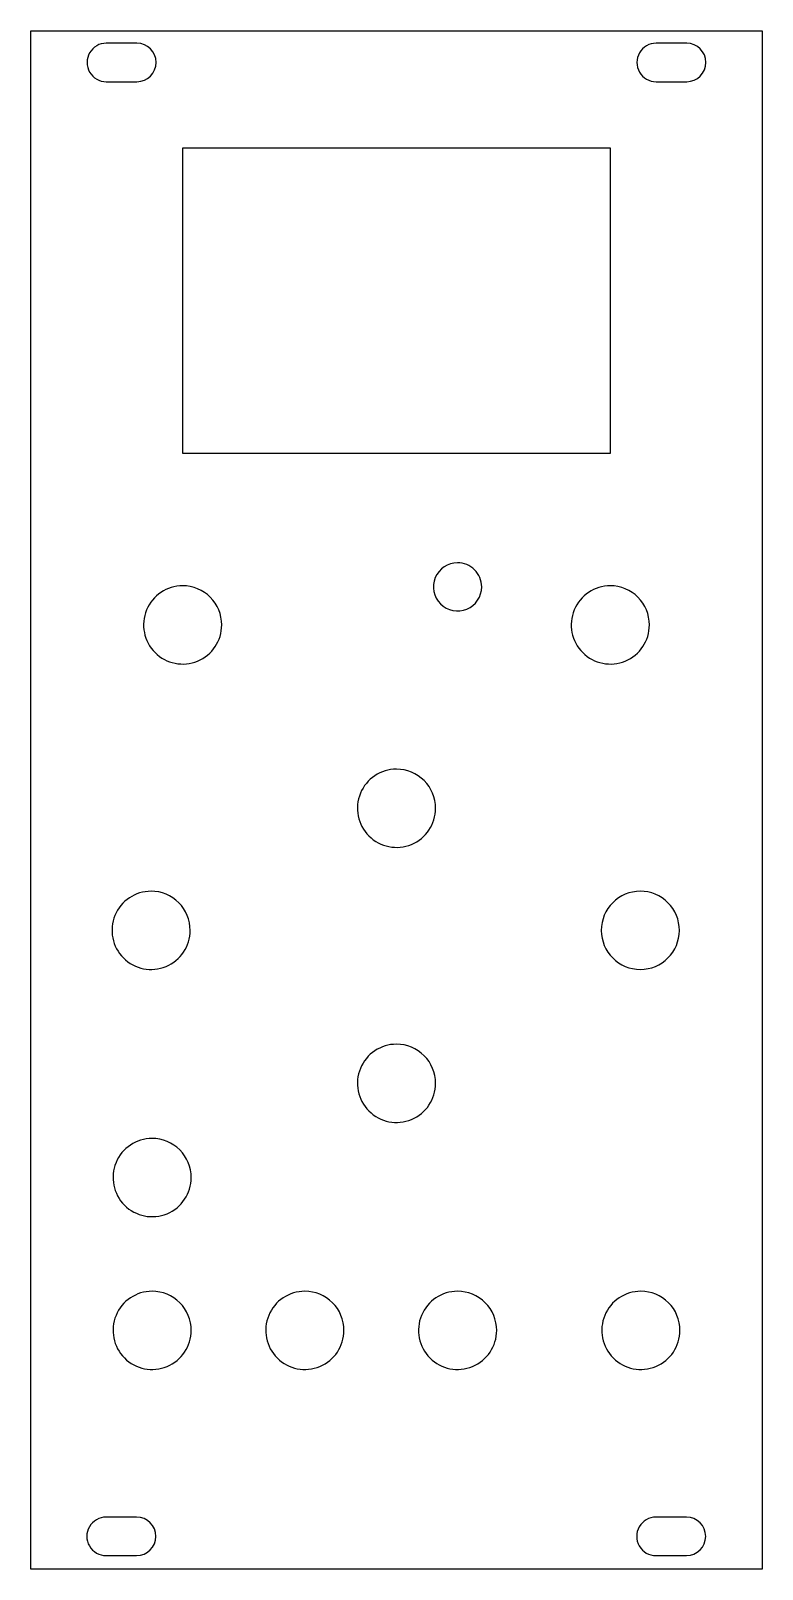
# Model space of a CAD drawing. Header units: millimetres. Extents: x 0 to 61, y 0 to 128.
import ezdxf

# ---------------------------------------------------------------- set-up
doc = ezdxf.new("R2010")
doc.units = ezdxf.units.MM
doc.layers.add('Cut', color=7, linetype='CONTINUOUS')

msp = doc.modelspace()

# ---------------------------------------------------------------- linework, layer by layer
at = {"layer": 'Cut', "color": 7}
for points in [[(0.067962, 127.932035), (60.892036, 127.932035), (60.892036, 0.067955), (0.067962, 0.067955)], [(12.699991, 118.192018), (48.25999, 118.192018), (48.25999, 92.79202), (12.699991, 92.79202)], [(35.56, 83.716807)], [(12.699989, 81.80201)], [(48.25999, 81.80201)], [(30.48, 66.56202)], [(10.074989, 56.41702)], [(50.755, 56.41702)], [(30.48, 43.70202)], [(10.159996, 35.87202)], [(10.159996, 23.17202)], [(22.859993, 23.17202)], [(35.55999, 23.17202)], [(50.8, 23.17202)]]:
    msp.add_lwpolyline(points, close=True, dxfattribs=at)
for points in [[(8.890689, 126.90002), (6.350689, 126.90002)], [(54.61069, 126.90002), (52.07069, 126.90002)], [(6.350689, 123.70002), (8.890689, 123.70002)], [(52.07069, 123.70002), (54.61069, 123.70002)], [(8.872099, 4.40001), (6.332099, 4.40001)], [(54.5921, 4.40001), (52.0521, 4.40001)], [(6.332099, 1.20001), (8.872099, 1.20001)], [(52.0521, 1.20001), (54.5921, 1.20001)]]:
    msp.add_lwpolyline(points, dxfattribs=at)
for points in [[(6.350689, 126.90002), (5.778874, 126.900306), (5.250372, 126.59541), (4.964382, 126.100251)], [(10.489889, 125.30002), (10.489889, 126.183363), (9.774032, 126.899578), (8.890689, 126.90002)], [(52.07069, 126.90002), (51.498875, 126.900306), (50.970373, 126.59541), (50.684383, 126.100251)], [(56.20989, 125.30002), (56.20989, 126.183363), (55.494033, 126.899578), (54.61069, 126.90002)], [(4.964382, 126.100251), (4.678391, 125.605092), (4.678391, 124.994948), (4.964382, 124.499789)], [(50.684383, 126.100251), (50.398392, 125.605092), (50.398392, 124.994948), (50.684383, 124.499789)], [(4.964382, 124.499789), (5.250372, 124.00463), (5.778874, 123.699734), (6.350689, 123.70002)], [(8.890689, 123.70002), (9.774032, 123.700462), (10.489889, 124.416677), (10.489889, 125.30002)], [(50.684383, 124.499789), (50.970373, 124.00463), (51.498875, 123.699734), (52.07069, 123.70002)], [(54.61069, 123.70002), (55.494033, 123.700462), (56.20989, 124.416677), (56.20989, 125.30002)], [(35.56, 83.716807), (34.749139, 83.716807), (34.018121, 83.228356), (33.707818, 82.479219)], [(36.977598, 83.129618), (36.601628, 83.505589), (36.091703, 83.716807), (35.56, 83.716807)], [(37.564787, 81.71202), (37.564787, 82.243723), (37.353569, 82.753648), (36.977598, 83.129618)], [(33.707818, 82.479219), (33.397515, 81.730081), (33.569036, 80.867787), (34.142402, 80.294422)], [(12.699989, 81.80201), (11.385487, 81.80201), (10.200419, 81.010173), (9.697381, 79.795731)], [(14.998086, 80.850107), (14.388593, 81.4596), (13.561943, 81.80201), (12.699989, 81.80201)], [(15.949989, 78.55201), (15.949989, 79.413964), (15.607579, 80.240614), (14.998086, 80.850107)], [(36.327199, 79.859838), (37.076336, 80.170141), (37.564787, 80.901159), (37.564787, 81.71202)], [(48.25999, 81.80201), (46.945488, 81.80201), (45.76042, 81.010173), (45.257382, 79.795731)], [(50.558087, 80.850107), (49.948594, 81.4596), (49.121944, 81.80201), (48.25999, 81.80201)], [(51.50999, 78.55201), (51.50999, 79.413964), (51.16758, 80.240614), (50.558087, 80.850107)], [(9.697381, 79.795731), (9.194342, 78.581289), (9.472398, 77.183406), (10.401892, 76.253913)], [(34.142402, 80.294422), (34.715767, 79.721056), (35.578061, 79.549535), (36.327199, 79.859838)], [(45.257382, 79.795731), (44.754343, 78.581289), (45.032399, 77.183406), (45.961893, 76.253913)], [(13.94371, 75.549402), (15.158152, 76.05244), (15.949989, 77.237508), (15.949989, 78.55201)], [(49.503711, 75.549402), (50.718153, 76.05244), (51.50999, 77.237508), (51.50999, 78.55201)], [(10.401892, 76.253913), (11.331385, 75.324419), (12.729268, 75.046363), (13.94371, 75.549402)], [(45.961893, 76.253913), (46.891386, 75.324419), (48.289269, 75.046363), (49.503711, 75.549402)], [(30.48, 66.56202), (29.165498, 66.56202), (27.98043, 65.770183), (27.477392, 64.555741)], [(32.778097, 65.610117), (32.168604, 66.21961), (31.341954, 66.56202), (30.48, 66.56202)], [(33.73, 63.31202), (33.73, 64.173974), (33.38759, 65.000624), (32.778097, 65.610117)], [(27.477392, 64.555741), (26.974353, 63.341299), (27.252409, 61.943416), (28.181903, 61.013923)], [(31.723721, 60.309412), (32.938163, 60.81245), (33.73, 61.997518), (33.73, 63.31202)], [(28.181903, 61.013923), (29.111396, 60.084429), (30.509279, 59.806373), (31.723721, 60.309412)], [(10.074989, 56.41702), (8.760487, 56.41702), (7.575419, 55.625183), (7.072381, 54.410741)], [(12.373086, 55.465117), (11.763593, 56.07461), (10.936943, 56.41702), (10.074989, 56.41702)], [(50.755, 56.41702), (48.960075, 56.41702), (47.505, 54.961945), (47.505, 53.16702)], [(53.053097, 55.465117), (52.443604, 56.07461), (51.616954, 56.41702), (50.755, 56.41702)], [(13.324989, 53.16702), (13.324989, 54.028974), (12.982579, 54.855624), (12.373086, 55.465117)], [(54.005, 53.16702), (54.005, 54.028974), (53.66259, 54.855624), (53.053097, 55.465117)], [(7.072381, 54.410741), (6.569342, 53.196299), (6.847398, 51.798416), (7.776892, 50.868923)], [(11.31871, 50.164412), (12.533152, 50.66745), (13.324989, 51.852518), (13.324989, 53.16702)], [(47.505, 53.16702), (47.505, 51.372095), (48.960075, 49.91702), (50.755, 49.91702)], [(50.755, 49.91702), (52.549925, 49.91702), (54.005, 51.372095), (54.005, 53.16702)], [(7.776892, 50.868923), (8.706385, 49.939429), (10.104268, 49.661373), (11.31871, 50.164412)], [(30.48, 43.70202), (29.165498, 43.70202), (27.98043, 42.910183), (27.477392, 41.695741)], [(32.778097, 42.750117), (32.168604, 43.35961), (31.341954, 43.70202), (30.48, 43.70202)], [(33.73, 40.45202), (33.73, 41.313974), (33.38759, 42.140624), (32.778097, 42.750117)], [(27.477392, 41.695741), (26.974353, 40.481299), (27.252409, 39.083416), (28.181903, 38.153923)], [(31.723721, 37.449412), (32.938163, 37.95245), (33.73, 39.137518), (33.73, 40.45202)], [(28.181903, 38.153923), (29.111396, 37.224429), (30.509279, 36.946373), (31.723721, 37.449412)], [(10.159996, 35.87202), (8.845494, 35.87202), (7.660426, 35.080183), (7.157388, 33.865741)], [(12.458093, 34.920117), (11.8486, 35.52961), (11.02195, 35.87202), (10.159996, 35.87202)], [(13.409996, 32.62202), (13.409996, 33.483974), (13.067586, 34.310624), (12.458093, 34.920117)], [(7.157388, 33.865741), (6.654349, 32.651299), (6.932405, 31.253416), (7.861899, 30.323923)], [(11.403717, 29.619412), (12.618159, 30.12245), (13.409996, 31.307518), (13.409996, 32.62202)], [(7.861899, 30.323923), (8.791392, 29.394429), (10.189275, 29.116373), (11.403717, 29.619412)], [(10.159996, 23.17202), (8.845494, 23.17202), (7.660426, 22.380183), (7.157388, 21.165741)], [(12.458093, 22.220117), (11.8486, 22.82961), (11.02195, 23.17202), (10.159996, 23.17202)], [(22.859993, 23.17202), (21.545491, 23.17202), (20.360423, 22.380183), (19.857385, 21.165741)], [(25.15809, 22.220117), (24.548597, 22.82961), (23.721947, 23.17202), (22.859993, 23.17202)], [(35.55999, 23.17202), (34.245488, 23.17202), (33.06042, 22.380183), (32.557382, 21.165741)], [(37.858087, 22.220117), (37.248594, 22.82961), (36.421944, 23.17202), (35.55999, 23.17202)], [(50.8, 23.17202), (49.485498, 23.17202), (48.30043, 22.380183), (47.797392, 21.165741)], [(53.098097, 22.220117), (52.488604, 22.82961), (51.661954, 23.17202), (50.8, 23.17202)], [(13.409996, 19.92202), (13.409996, 20.783974), (13.067586, 21.610624), (12.458093, 22.220117)], [(26.109993, 19.92202), (26.109993, 20.783974), (25.767583, 21.610624), (25.15809, 22.220117)], [(38.80999, 19.92202), (38.80999, 20.783974), (38.46758, 21.610624), (37.858087, 22.220117)], [(54.05, 19.92202), (54.05, 20.783974), (53.70759, 21.610624), (53.098097, 22.220117)], [(7.157388, 21.165741), (6.654349, 19.951299), (6.932405, 18.553416), (7.861899, 17.623923)], [(19.857385, 21.165741), (19.354346, 19.951299), (19.632402, 18.553416), (20.561896, 17.623923)], [(32.557382, 21.165741), (32.054343, 19.951299), (32.332399, 18.553416), (33.261893, 17.623923)], [(47.797392, 21.165741), (47.294353, 19.951299), (47.572409, 18.553416), (48.501903, 17.623923)], [(11.403717, 16.919412), (12.618159, 17.42245), (13.409996, 18.607518), (13.409996, 19.92202)], [(24.103714, 16.919412), (25.318156, 17.42245), (26.109993, 18.607518), (26.109993, 19.92202)], [(36.803711, 16.919412), (38.018153, 17.42245), (38.80999, 18.607518), (38.80999, 19.92202)], [(52.043721, 16.919412), (53.258163, 17.42245), (54.05, 18.607518), (54.05, 19.92202)], [(7.861899, 17.623923), (8.791392, 16.694429), (10.189275, 16.416373), (11.403717, 16.919412)], [(20.561896, 17.623923), (21.491389, 16.694429), (22.889272, 16.416373), (24.103714, 16.919412)], [(33.261893, 17.623923), (34.191386, 16.694429), (35.589269, 16.416373), (36.803711, 16.919412)], [(48.501903, 17.623923), (49.431396, 16.694429), (50.829279, 16.416373), (52.043721, 16.919412)], [(6.332099, 4.40001), (5.760284, 4.400296), (5.231782, 4.0954), (4.945792, 3.600241)], [(10.471299, 2.80001), (10.471299, 3.683353), (9.755442, 4.399568), (8.872099, 4.40001)], [(52.0521, 4.40001), (51.480285, 4.400296), (50.951783, 4.0954), (50.665793, 3.600241)], [(56.1913, 2.80001), (56.1913, 3.683353), (55.475443, 4.399568), (54.5921, 4.40001)], [(4.945792, 3.600241), (4.659801, 3.105082), (4.659801, 2.494938), (4.945792, 1.999779)], [(8.872099, 1.20001), (9.755442, 1.200452), (10.471299, 1.916667), (10.471299, 2.80001)], [(50.665793, 3.600241), (50.379802, 3.105082), (50.379802, 2.494938), (50.665793, 1.999779)], [(54.5921, 1.20001), (55.475443, 1.200452), (56.1913, 1.916667), (56.1913, 2.80001)], [(4.945792, 1.999779), (5.231782, 1.50462), (5.760284, 1.199724), (6.332099, 1.20001)], [(50.665793, 1.999779), (50.951783, 1.50462), (51.480285, 1.199724), (52.0521, 1.20001)]]:
    msp.add_open_spline(points, degree=3, dxfattribs=at)

doc.saveas('drawing.dxf')
